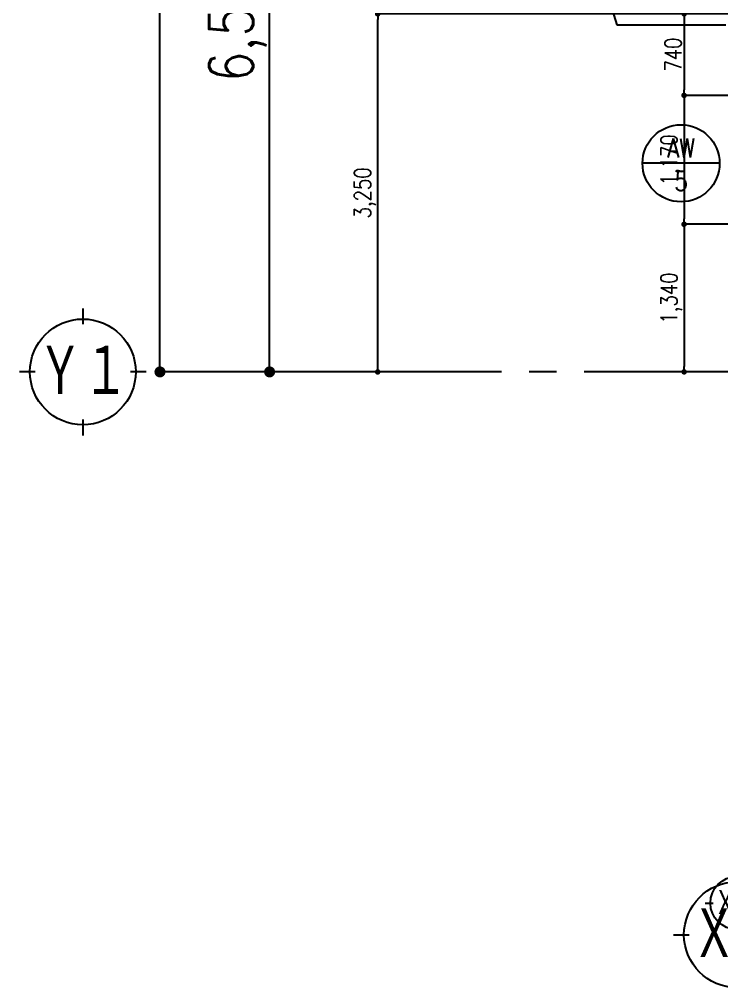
# Model space of a CAD drawing. Header units: millimetres. Extents: x 15495 to 166182, y -39946 to 18307.
# Drawn here: x 84778 to 91151, y -39850 to -31061 of the extents above; entities that cross this region are included whole.
import ezdxf
from ezdxf.enums import TextEntityAlignment as Align

# ---------------------------------------------------------------- set-up
doc = ezdxf.new("R2010")
doc.units = ezdxf.units.MM
doc.header["$LTSCALE"] = 1000
doc.linetypes.add('CENTER', pattern=[2, 1.25, -0.25, 0.25, -0.25])
doc.layers.get('0').update_dxf_attribs({"linetype": 'CONTINUOUS'})
for name, color, linetype in [('TF-A_ELSE-100', 6, 'CONTINUOUS'), ('TF-A_ELSE-50', 6, 'CONTINUOUS'), ('TF-DT_ID-100', 13, 'CONTINUOUS'), ('TF-E_DIM-100', 3, 'CONTINUOUS'), ('TF-E_DIM-50', 3, 'CONTINUOUS'), ('TF-E_GRID-100', 1, 'CENTER'), ('TF-E_GRID-50', 1, 'CENTER')]:
    doc.layers.add(name, color=color, linetype=linetype)
doc.styles.add('DIM', font='romans.shx', dxfattribs={"width": 0.8, "bigfont": 'bigfont.shx'})
doc.styles.add('ROOM', font='romans.shx', dxfattribs={"width": 0.8, "bigfont": 'bigfont.shx'})
doc.styles.get("Standard").update_dxf_attribs({"font": 'txt.shx', "bigfont": 'bigfont.shx'})
doc.dimstyles.new('DIM100_4_3', dxfattribs={"dimscale": 100, "dimtxt": 4, "dimasz": 1, "dimexe": 0, "dimexo": 1, "dimgap": 0.5, "dimtad": 1, "dimdec": 1, "dimdsep": 46, "dimlunit": 6, "dimtxsty": 'DIM', "dimblk1": 'DOT', "dimblk2": 'DOT', "dimsah": 1, "dimcen": 1, "dimclrd": 256, "dimclre": 256, "dimclrt": 256, "dimadec": 0, "dimazin": 0, "dimtfac": 1, "dimtdec": 1, "dimtix": 1, "dimtmove": 2, "dimatfit": 3, "dimldrblk": 'DOT', "dimfxl": 1, "dimtvp": 0.833333, "dimtolj": 1, "dimarcsym": 0})
doc.dimstyles.new('DIM100_5_3', dxfattribs={"dimscale": 100, "dimtxt": 5, "dimasz": 1, "dimexe": 0, "dimexo": 1, "dimgap": 0.5, "dimtad": 1, "dimdec": 1, "dimdsep": 46, "dimlunit": 6, "dimtxsty": 'DIM', "dimblk1": 'DOT', "dimblk2": 'DOT', "dimsah": 1, "dimcen": 1, "dimclrd": 256, "dimclre": 256, "dimclrt": 256, "dimadec": 0, "dimazin": 0, "dimtfac": 1, "dimtdec": 1, "dimtix": 1, "dimtmove": 2, "dimatfit": 3, "dimldrblk": 'DOT', "dimfxl": 1, "dimtvp": 0.833333, "dimtolj": 1, "dimarcsym": 0})
doc.dimstyles.new('DIM50_3_3', dxfattribs={"dimscale": 50, "dimtxt": 3, "dimasz": 1, "dimexe": 0, "dimexo": 1, "dimgap": 0.5, "dimtad": 1, "dimdec": 1, "dimdsep": 46, "dimlunit": 6, "dimtxsty": 'DIM', "dimblk1": 'DOT', "dimblk2": 'DOT', "dimsah": 1, "dimcen": 1, "dimclrd": 256, "dimclre": 256, "dimclrt": 256, "dimadec": 0, "dimazin": 0, "dimtfac": 1, "dimtdec": 1, "dimtix": 1, "dimtmove": 2, "dimatfit": 3, "dimldrblk": 'DOT', "dimfxl": 1, "dimtvp": 0.833333, "dimtolj": 1, "dimarcsym": 0})

# ---------------------------------------------------------------- blocks, each defined once
blk = doc.blocks.new('TATEGU-KIGOU')
at = {"color": 2}
blk.add_line((350, 0), (-350, 0), dxfattribs=at)
blk.add_circle((0, 0), 350, dxfattribs=at)
at = {"color": 2, "style": 'ROOM', "width": 0.8}
for tag, p in [('建具種別', (0, 51.6)), ('建具番号', (0, -250.1))]:
    blk.add_attdef(tag, text='', height=175, dxfattribs=at).set_placement(p, align=Align.CENTER)
at = {"flags": 1}
for tag, p in [('内法寸法（W）', (-414, -713.8)), ('内法寸法（H）', (-414, -1063.8)), ('階', (-373.6, -1414.3)), ('部屋名', (-373.6, -1786.8)), ('メーカー名', (-373.6, -2148.9)), ('値段', (-373.6, -2498.9)), ('重量', (-373.6, -2848.9)), ('建具形状', (-373.6, -3199)), ('開閉方式', (-373.6, -3549)), ('取付場所', (-373.6, -3899)), ('見込', (-373.6, -4296.3)), ('扉厚', (-373.6, -4646.3)), ('仕上', (-373.6, -4996.3)), ('ガラス', (-373.6, -5346.3)), ('建具金物', (-373.6, -5696.3)), ('枠形状', (-373.6, -6046.3)), ('沓摺形状', (-373.6, -6396.3)), ('特記事項', (-373.6, -6746.3)), ('防火性能', (-373.6, -7096.3))]:
    blk.add_attdef(tag, p, '', height=175, dxfattribs=at)
blk = doc.blocks.new('DOT')
at = {"color": 0, "linetype": 'ByBlock'}
blk.add_line((-0.5, 0), (-1, 0), dxfattribs=at)
at = {"color": 0, "linetype": 'ByBlock', "const_width": 0.5}
blk.add_lwpolyline([(-0.25, 0, 1), (0.25, 0, 1)], format="xyb", close=True, dxfattribs=at)
blk = doc.blocks.new('*D719')
at = {"layer": 'TF-E_DIM-100', "lineweight": -2}
for p, q in [((88787.6, -27761.4), (87049.2, -27761.4)), ((87049.2, -34161.4), (87049.2, -27861.4)), ((88787.6, -34261.4), (87049.2, -34261.4))]:
    blk.add_line(p, q, dxfattribs=at)
at = {"layer": 'TF-E_DIM-100', "lineweight": -2, "xscale": 100, "yscale": 100, "zscale": 100}
for p, rotation in [((87049.2, -27761.4), 90), ((87049.2, -34261.4), 270)]:
    blk.add_blockref('DOT', p, dxfattribs=dict(at, rotation=rotation))
at = {"layer": 'TF-E_DIM-100', "insert": (86761.1, -31011.4), "char_height": 400, "attachment_point": 5, "rotation": 90, "style": 'DIM'}
blk.add_mtext('\\A1;6,500', dxfattribs=at)
blk = doc.blocks.new('_DOT')
at = {"color": 0, "linetype": 'ByBlock'}
blk.add_line((-0.5, 0), (-1, 0), dxfattribs=at)
at = {"color": 0, "linetype": 'ByBlock', "const_width": 0.5}
blk.add_lwpolyline([(-0.25, 0, 1), (0.25, 0, 1)], format="xyb", close=True, dxfattribs=at)
blk = doc.blocks.new('*D718')
at = {"layer": 'TF-E_DIM-100', "lineweight": -2}
for p, q in [((89023.6, -21261.4), (86054.3, -21261.4)), ((86054.3, -34161.4), (86054.3, -21361.4)), ((89023.6, -34261.4), (86054.3, -34261.4))]:
    blk.add_line(p, q, dxfattribs=at)
at = {"layer": 'TF-E_DIM-100', "lineweight": -2, "xscale": 100, "yscale": 100, "zscale": 100}
for p, rotation in [((86054.3, -21261.4), 90), ((86054.3, -34261.4), 270)]:
    blk.add_blockref('DOT', p, dxfattribs=dict(at, rotation=rotation))
at = {"layer": 'TF-E_DIM-100', "insert": (85590.7, -29662), "char_height": 500, "attachment_point": 5, "rotation": 90, "style": 'DIM'}
blk.add_mtext('\\A1;13,000', dxfattribs=at)
blk = doc.blocks.new('*D716')
at = {"layer": 'TF-E_DIM-50', "lineweight": -2}
for p, q in [((91442, -31011.4), (88030.1, -31011.4)), ((88030.1, -34211.4), (88030.1, -31061.4)), ((88199.3, -34261.4), (88030.1, -34261.4))]:
    blk.add_line(p, q, dxfattribs=at)
at = {"layer": 'TF-E_DIM-50', "lineweight": -2, "xscale": 50, "yscale": 50, "zscale": 50}
for p, rotation in [((88030.1, -31011.4), 90), ((88030.1, -34261.4), 270)]:
    blk.add_blockref('DOT', p, dxfattribs=dict(at, rotation=rotation))
at = {"layer": 'TF-E_DIM-50', "insert": (87915.9, -32636.4), "char_height": 150, "attachment_point": 5, "rotation": 90, "style": 'DIM'}
blk.add_mtext('\\A1;3,250', dxfattribs=at)
blk = doc.blocks.new('*D763')
at = {"layer": 'TF-E_DIM-50', "lineweight": -2}
for p, q in [((91305, -32921.4), (90810.8, -32921.4)), ((90810.8, -32971.4), (90810.8, -34211.4)), ((91409.9, -34261.4), (90810.8, -34261.4))]:
    blk.add_line(p, q, dxfattribs=at)
at = {"layer": 'TF-E_DIM-50', "lineweight": -2, "xscale": 50, "yscale": 50, "zscale": 50}
for p, rotation in [((90810.8, -32921.4), 90), ((90810.8, -34261.4), 270)]:
    blk.add_blockref('DOT', p, dxfattribs=dict(at, rotation=rotation))
at = {"layer": 'TF-E_DIM-50', "insert": (90696.5, -33591.4), "char_height": 150, "attachment_point": 5, "rotation": 90, "style": 'DIM'}
blk.add_mtext('\\A1;1,340', dxfattribs=at)
blk = doc.blocks.new('*D728')
at = {"layer": 'TF-E_DIM-50', "lineweight": -2}
for p, q in [((91239.6, -31011.4), (90810.8, -31011.4)), ((90810.8, -31061.4), (90810.8, -31701.4)), ((91318.9, -31751.4), (90810.8, -31751.4))]:
    blk.add_line(p, q, dxfattribs=at)
at = {"layer": 'TF-E_DIM-50', "lineweight": -2, "xscale": 50, "yscale": 50, "zscale": 50}
for p, rotation in [((90810.8, -31011.4), 90), ((90810.8, -31751.4), 270)]:
    blk.add_blockref('DOT', p, dxfattribs=dict(at, rotation=rotation))
at = {"layer": 'TF-E_DIM-50', "insert": (90710.8, -31381.4), "char_height": 150, "attachment_point": 5, "rotation": 90, "style": 'DIM'}
blk.add_mtext('\\A1;740', dxfattribs=at)
blk = doc.blocks.new('*D729')
at = {"layer": 'TF-E_DIM-50', "lineweight": -2}
for p, q in [((91331.5, -31751.4), (90810.8, -31751.4)), ((90810.8, -31801.4), (90810.8, -32871.4)), ((91305, -32921.4), (90810.8, -32921.4))]:
    blk.add_line(p, q, dxfattribs=at)
at = {"layer": 'TF-E_DIM-50', "lineweight": -2, "xscale": 50, "yscale": 50, "zscale": 50}
for p, rotation in [((90810.8, -31751.4), 90), ((90810.8, -32921.4), 270)]:
    blk.add_blockref('DOT', p, dxfattribs=dict(at, rotation=rotation))
at = {"layer": 'TF-E_DIM-50', "insert": (90696.5, -32336.4), "char_height": 150, "attachment_point": 5, "rotation": 90, "style": 'DIM'}
blk.add_mtext('\\A1;1,170', dxfattribs=at)
blk = doc.blocks.new('TF-BLOCK_100')
at = {"layer": 'TF-A_ELSE-100'}
blk.add_line((-1089.32, 3150), (-100, 3150), dxfattribs=at)
blk.add_arc((9634.07, 6505.51), 11236.13, 182.181186, 197.375697, dxfattribs=at)
at = {"layer": 'TF-E_GRID-100', "color": 3, "linetype": 'Continuous'}
for p, q in [((-5935.29, 576), (-5935.29, 432)), ((-6367.29, 0), (-6511.29, 0)), ((-5359.29, 0), (-5503.29, 0)), ((-5935.29, -432), (-5935.29, -576)), ((-576, -5108.96), (-432, -5108.96))]:
    blk.add_line(p, q, dxfattribs=at)
at = {"layer": 'TF-E_GRID-100'}
blk.add_line((31863.65, 0), (-4082.3, 0), dxfattribs=at)
at = {"layer": 'TF-E_GRID-100', "color": 3, "linetype": 'Continuous'}
for centre in [(-5935.29, 0), (0, -5108.96)]:
    blk.add_circle(centre, 480, dxfattribs=at)
at = {"layer": 'TF-DT_ID-100'}
blk.add_blockref('TATEGU-KIGOU', (-506.43, 1893.5), dxfattribs=at).add_auto_attribs({'建具種別': 'AW', '建具番号': '5'})
at = {"layer": 'TF-E_GRID-100', "color": 3, "linetype": 'Continuous', "width": 0.75}
for s, p in [('Ｙ１', (-5935.29, 0)), ('Ｘ１', (0, -5108.96))]:
    blk.add_text(s, height=500, dxfattribs=at).set_placement(p, align=Align.MIDDLE)
at = {"layer": 'TF-E_DIM-100'}
dim = blk.add_linear_dim(base=(-5235.29, 13000), p1=(-2166.04, 0), p2=(-2166.04, 13000), angle=90, dimstyle='DIM100_5_3', dxfattribs=at)
dim.commit()
dim.dimension.update_dxf_attribs({"geometry": '*D718', "text_midpoint": (-5698.9, 4599.41), "dimtype": 128, "insert": (-91289.59, 34261.4)})
dim = blk.add_linear_dim(base=(-4240.38, 6500), p1=(-2401.97, 0), p2=(-2401.97, 6500), angle=90, dimstyle='DIM100_4_3', dxfattribs=at)
dim.commit()
dim.dimension.update_dxf_attribs({"geometry": '*D719', "text_midpoint": (-4528.47, 3250), "insert": (-91289.59, 34261.4)})
blk = doc.blocks.new('TF-BLOCK_50')
at = {"layer": 'TF-A_ELSE-50'}
blk.add_line((-1089.32, 3150), (-100, 3150), dxfattribs=at)
blk.add_arc((9634.07, 6505.51), 11236.13, 182.181186, 197.375697, dxfattribs=at)
at = {"layer": 'TF-E_GRID-50'}
blk.add_line((31863.65, 0), (-4082.3, 0), dxfattribs=at)
at = {"layer": 'TF-E_GRID-50', "color": 3, "linetype": 'Continuous'}
blk.add_line((-288, -4820.96), (-216, -4820.96), dxfattribs=at)
blk.add_circle((0, -4820.96), 240, dxfattribs=at)
at = {"layer": 'TF-E_GRID-50', "color": 3, "linetype": 'Continuous', "width": 0.75}
blk.add_text('Ｘ１', height=250, dxfattribs=at).set_placement((0, -4820.96), align=Align.MIDDLE)
at = {"layer": 'TF-E_DIM-50'}
for base, p1, p2, picture, middle in [((-3259.44, 3250), (-3040.34, 0), (202.4, 3250), '*D716', (-3373.73, 1625)), ((-478.77, 2510), (0, 3250), (79.32, 2510), '*D728', (-578.77, 2880)), ((-478.77, 1340), (91.93, 2510), (65.45, 1340), '*D729', (-593.06, 1925)), ((-478.77, 0), (65.45, 1340), (170.31, 0), '*D763', (-593.06, 670))]:
    dim = blk.add_linear_dim(base=base, p1=p1, p2=p2, angle=90, dimstyle='DIM50_3_3', dxfattribs=at)
    dim.commit()
    dim.dimension.update_dxf_attribs({"geometry": picture, "text_midpoint": middle, "insert": (-91289.59, 34261.4)})

msp = doc.modelspace()

# ---------------------------------------------------------------- block references
for name in ['TF-BLOCK_100', 'TF-BLOCK_50']:
    msp.add_blockref(name, (91289.6, -34261.4))

doc.saveas('drawing.dxf')
